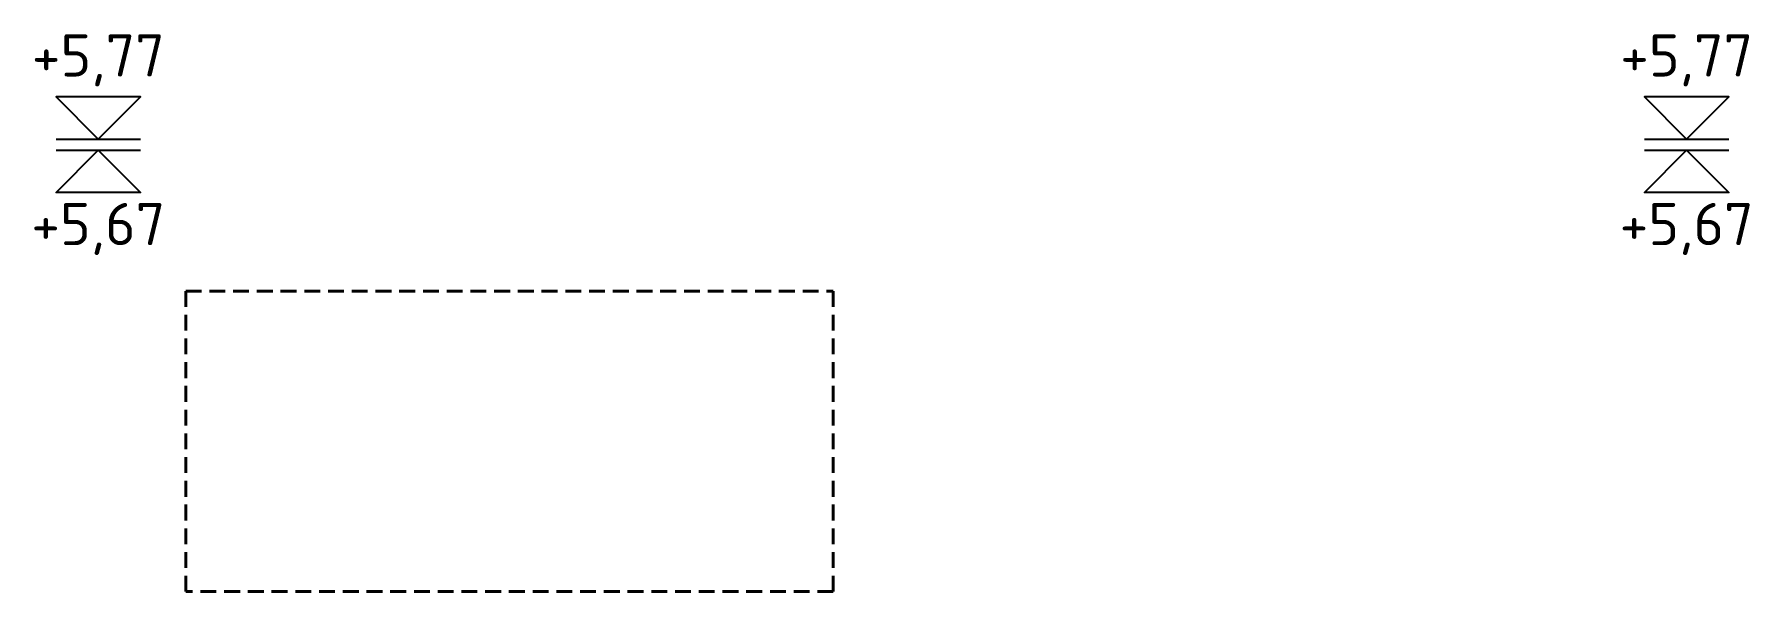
# Paper-space layout 'AIMG' of a CAD drawing. Header units: millimetres. Extents: x 6139 to 7766, y 1148 to 3377.
# Drawn here: x 6139 to 7766, y 1148 to 1677 of the extents above.
import ezdxf

# ---------------------------------------------------------------- set-up
doc = ezdxf.new("R2010")
doc.units = ezdxf.units.MM
doc.header["$LTSCALE"] = 30
doc.linetypes.add('DASHED', pattern=[0.75, 0.5, -0.25])
doc.layers.add('___Bruto_100_zatvoreno', color=10, linetype='DASHED', lineweight=40, plot=False)
doc.layers.add('___Layout-Kote-visinske_komunalni-vodni', color=7, linetype='Continuous', plot=False)
doc.styles.add('isocpeur', font='isocpeur.ttf')

# ---------------------------------------------------------------- blocks, each defined once
blk = doc.blocks.new('V_KOT45')
at = {"color": 0}
blk.add_lwpolyline([(0, 0), (-20, 20), (20, 20), (0, 0)], dxfattribs=at)

psp = doc.layouts.new('AIMG')

# ---------------------------------------------------------------- linework, layer by layer
at = {"layer": '___Bruto_100_zatvoreno'}
psp.add_lwpolyline([(6282.9, 1148.5), (6282.9, 1433.5), (6896.9, 1433.5), (6896.9, 1148.5)], close=True, dxfattribs=at)
at = {"layer": '___Layout-Kote-visinske_komunalni-vodni', "linetype": 'Continuous', "ltscale": 0.5}
for p, q in [((6160, 1577.5), (6240, 1577.5)), ((6160, 1567), (6240, 1567)), ((7666, 1577.5), (7746, 1577.5)), ((7666, 1567), (7746, 1567))]:
    psp.add_line(p, q, dxfattribs=at)

# ---------------------------------------------------------------- block references
at = {"layer": '___Layout-Kote-visinske_komunalni-vodni', "linetype": 'Continuous', "ltscale": 0.5, "xscale": -2, "yscale": 2, "zscale": 2}
for p in [(6200, 1577.5), (7706, 1577.5)]:
    psp.add_blockref('V_KOT45', p, dxfattribs=at)
at = {"layer": '___Layout-Kote-visinske_komunalni-vodni', "linetype": 'Continuous', "ltscale": 0.5, "xscale": 2, "yscale": 2, "zscale": 2, "rotation": 180}
for p in [(6200, 1567), (7706, 1567)]:
    psp.add_blockref('V_KOT45', p, dxfattribs=at)

# ---------------------------------------------------------------- texts
at = {"layer": '___Layout-Kote-visinske_komunalni-vodni', "char_height": 40, "style": 'isocpeur'}
for s, insert, attachment_point in [('\\A1;+5,77', (6200, 1627.5), 8), ('\\A1;+5,77', (7706, 1627.5), 8), ('\\A1;+5,67', (6200, 1517), 2), ('\\A1;+5,67', (7706, 1517), 2)]:
    psp.add_mtext(s, dxfattribs=dict(at, insert=insert, attachment_point=attachment_point))

doc.saveas('drawing.dxf')
